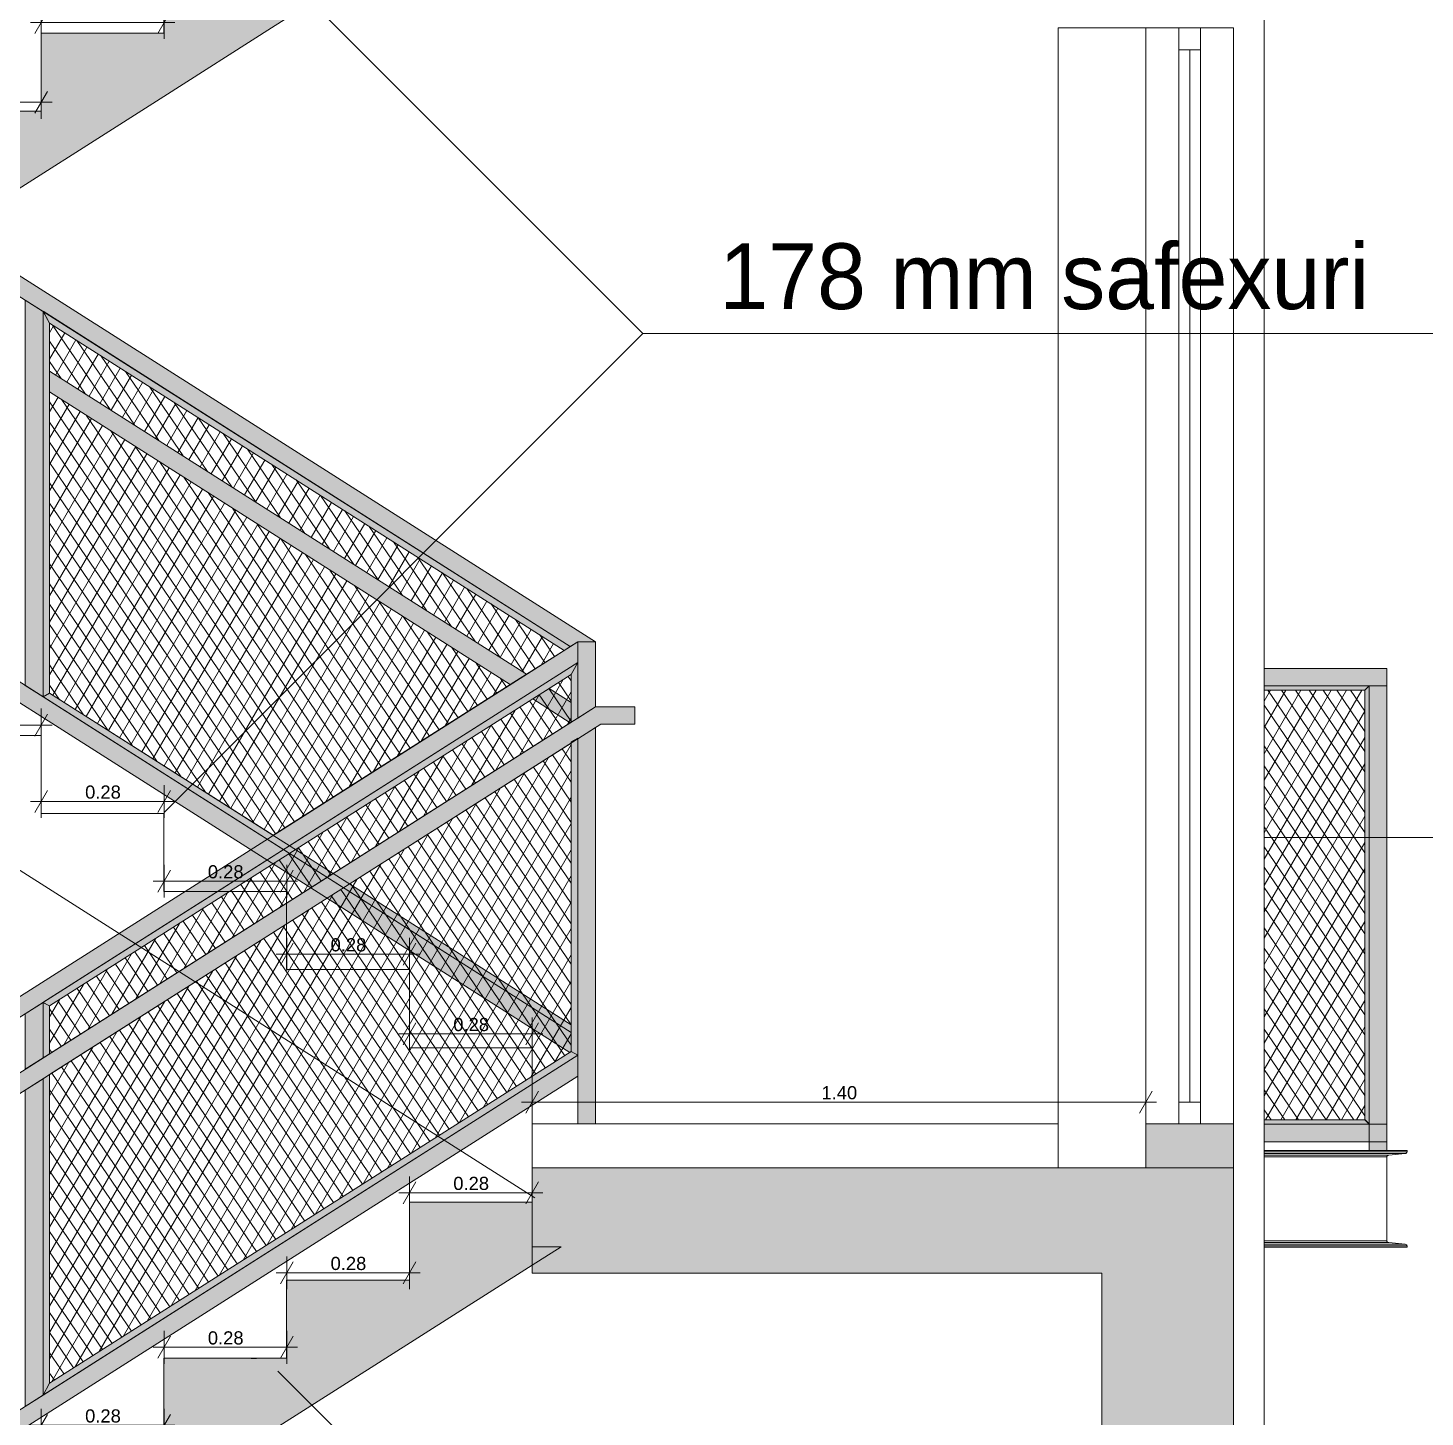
# Model space of a CAD drawing. Header units: millimetres. Extents: x 475206255 to 476720147, y 4620882299 to 4621447368.
# Drawn here: x 475517829 to 475521017, y 4621090533 to 4621093702 of the extents above; entities that cross this region are included whole.
import ezdxf

# ---------------------------------------------------------------- set-up
doc = ezdxf.new("R2010")
doc.units = ezdxf.units.MM
doc.header["$MEASUREMENT"] = 0
for name, color, linetype, lineweight in [('2D Drafting - General_Pen_No__250_Pen_No__154', 154, 'Continuous', 0), ('2D Drafting - General_Pen_No__250_Pen_No__7', 7, 'Continuous', 0), ('Annotation - Text_Pen_No__7_Pen_No__7_Pen_No__5', 5, 'Continuous', 0), ('gegmebi_Pen_No__7_Pen_No__250', 7, 'Continuous', 0), ('gegmebi_Pen_No__7_Pen_No__7', 7, 'Continuous', 0), ('gegmebi_Pen_No__7_Pen_No__7_Pen_No__5', 5, 'Continuous', 0), ('kar-panjara_Pen_No__7_Pen_No__250', 7, 'Continuous', 0), ('New_2D Drafting - General_Pen_No__1', 1, 'Continuous', 0), ('New_2D Drafting - General_Pen_No__250_Pen_No__250', 7, 'Continuous', 0), ('New_2D Drafting - General_Pen_No__30_Pen_No__9_Pen_No__9_Pen_No__255', 255, 'Continuous', 0), ('New_2D Drafting - General_Pen_No__30_Pen_No__9_Pen_No__9_Pen_No__7', 7, 'Continuous', 0), ('New_2D Drafting - General_Pen_No__4', 7, 'Continuous', 0), ('New_2D Drafting - General_Pen_No__7', 7, 'Continuous', 0), ('New_Doors_Pen_No__7_Pen_No__7_Pen_No__250', 7, 'Continuous', 0), ('New_Doors_Pen_No__7_Pen_No__7_Pen_No__5', 5, 'Continuous', 0), ('New_reg_nak_Pen_No__7', 7, 'Continuous', 0), ('New_shenobebi_Pen_No__4', 7, 'Continuous', 0), ('New_Structural - Bearing_Pen_No__1', 1, 'Continuous', 0), ('reg_nak_Pen_No__250', 7, 'Continuous', 0), ('Structural - Bearing_Pen_No__7', 7, 'Continuous', 0), ('zoma_Pen_No__142', 142, 'Continuous', 0)]:
    doc.layers.add(name, color=color, linetype=linetype, lineweight=lineweight)
doc.layers.add('zoma', color=7, linetype='Continuous')
doc.styles.add('GENERATED_STYLE_2', font='arial.ttf')
doc.styles.add('GENERATED_STYLE_4', font='ACADMTAV.TTF')
doc.linetypes.add('Break', pattern='A,0,[1,9.10.saxli 29.041.Shx,S=15.679026,R=0,X=0,Y=0],-1975.557214,0', length=1975.557214)
doc.dimstyles.new('GENERATED_STYLE__3', dxfattribs={"dimtxt": 200, "dimasz": 64.421331, "dimexe": 0.18, "dimexo": 3, "dimgap": 0, "dimtad": 1, "dimtih": 1, "dimtoh": 1, "dimlfac": 0.001, "dimzin": 0, "dimdsep": 46, "dimtxsty": 'GENERATED_STYLE_2', "dimblk": 'ARROWHEAD_2', "dimblk1": 'ARROWHEAD_2', "dimblk2": 'ARROWHEAD_2', "dimcen": 0.09, "dimclrd": 142, "dimclre": 142, "dimclrt": 142, "dimadec": 0, "dimazin": 0, "dimtfac": 1, "dimtdec": 4, "dimtmove": 0, "dimatfit": 3, "dimfxl": 1, "dimtolj": 1, "dimtzin": 0, "dimarcsym": 0})
doc.dimstyles.new('GENERATED_STYLE__4', dxfattribs={"dimtxt": 30.000001, "dimasz": 38, "dimexe": 0.18, "dimexo": 3, "dimgap": 0, "dimtad": 1, "dimtih": 1, "dimtoh": 1, "dimlfac": 0.001, "dimzin": 0, "dimdsep": 46, "dimtxsty": 'GENERATED_STYLE_2', "dimblk": 'ARROWHEAD_2', "dimblk1": 'ARROWHEAD_2', "dimblk2": 'ARROWHEAD_2', "dimcen": 0.09, "dimclrd": 142, "dimclre": 142, "dimclrt": 142, "dimadec": 0, "dimazin": 0, "dimtfac": 1, "dimtdec": 4, "dimtmove": 0, "dimatfit": 3, "dimfxl": 1, "dimtolj": 1, "dimtzin": 0, "dimarcsym": 0})
pattern_1 = [(60, (475826095.757, 4621095193.19), (-25.980762, 15), []), (124.306619, (475826095.757, 4621095193.19), (23.8156986, 11.25), [])]

# ---------------------------------------------------------------- blocks, each defined once
blk = doc.blocks.new('*D113', base_point=(475826095.8, 4621095193.2))
at = {"layer": 'zoma_Pen_No__142', "color": 142, "linetype": 'Continuous', "lineweight": 0, "transparency": 16777216}
for p, q in [((475517860, 4621090476.9), (475517860, 4621090551.9)), ((475518140, 4621090476.9), (475518140, 4621090551.9)), ((475517835.5, 4621090514.4), (475517860, 4621090514.4)), ((475517874.4, 4621090539.4), (475517845.5, 4621090489.4)), ((475517860, 4621090514.4), (475518140, 4621090514.4)), ((475518125.5, 4621090489.4), (475518154.4, 4621090539.4)), ((475518140, 4621090514.4), (475518164.4, 4621090514.4))]:
    blk.add_line(p, q, dxfattribs=at)
at = {"layer": 'zoma_Pen_No__142', "color": 142, "lineweight": 0, "transparency": 16777216, "insert": (475517959.9, 4621090520.4), "char_height": 30, "attachment_point": 7, "style": 'GENERATED_STYLE_2'}
blk.add_mtext('\\A1;{\\pql;\\fArial|b0|i0|c204|p0;\\W1.000000;0.28}', dxfattribs=at)
blk = doc.blocks.new('ARROWHEAD_2')
at = {"color": 0, "linetype": 'Continuous', "lineweight": 0}
for p, q in [((-0.378, -0.655), (0.378, 0.655)), ((0, 0), (-1, 0))]:
    blk.add_line(p, q, dxfattribs=at)
blk = doc.blocks.new('*D114', base_point=(475826095.8, 4621095193.2))
at = {"layer": 'zoma_Pen_No__142', "color": 142, "linetype": 'Continuous', "lineweight": 0, "transparency": 16777216}
for p, q in [((475518154.4, 4621090717.4), (475518125.5, 4621090667.4)), ((475518140, 4621090654.9), (475518140, 4621090729.9)), ((475518405.5, 4621090667.4), (475518434.4, 4621090717.4)), ((475518420, 4621090654.9), (475518420, 4621090729.9)), ((475518115.5, 4621090692.4), (475518140, 4621090692.4)), ((475518140, 4621090692.4), (475518420, 4621090692.4)), ((475518420, 4621090692.4), (475518444.4, 4621090692.4))]:
    blk.add_line(p, q, dxfattribs=at)
at = {"layer": 'zoma_Pen_No__142', "color": 142, "lineweight": 0, "transparency": 16777216, "insert": (475518239.9, 4621090698.4), "char_height": 30, "attachment_point": 7, "style": 'GENERATED_STYLE_2'}
blk.add_mtext('\\A1;{\\pql;\\fArial|b0|i0|c204|p0;\\W1.000000;0.28}', dxfattribs=at)
blk = doc.blocks.new('*D115', base_point=(475826095.8, 4621095193.2))
at = {"layer": 'zoma_Pen_No__142', "color": 142, "linetype": 'Continuous', "lineweight": 0, "transparency": 16777216}
for p, q in [((475518420, 4621090824.7), (475518420, 4621090899.7)), ((475518700, 4621090824.7), (475518700, 4621090899.7)), ((475518434.4, 4621090887.2), (475518405.5, 4621090837.2)), ((475518685.5, 4621090837.2), (475518714.4, 4621090887.2)), ((475518395.5, 4621090862.2), (475518420, 4621090862.2)), ((475518420, 4621090862.2), (475518700, 4621090862.2)), ((475518700, 4621090862.2), (475518724.4, 4621090862.2))]:
    blk.add_line(p, q, dxfattribs=at)
at = {"layer": 'zoma_Pen_No__142', "color": 142, "lineweight": 0, "transparency": 16777216, "insert": (475518519.9, 4621090868.2), "char_height": 30, "attachment_point": 7, "style": 'GENERATED_STYLE_2'}
blk.add_mtext('\\A1;{\\pql;\\fArial|b0|i0|c204|p0;\\W1.000000;0.28}', dxfattribs=at)
blk = doc.blocks.new('*D116', base_point=(475826095.8, 4621095193.2))
at = {"layer": 'zoma_Pen_No__142', "color": 142, "linetype": 'Continuous', "lineweight": 0, "transparency": 16777216}
for p, q in [((475518714.4, 4621091069.8), (475518685.5, 4621091019.8)), ((475518700, 4621091007.3), (475518700, 4621091082.3)), ((475518965.5, 4621091019.8), (475518994.4, 4621091069.8)), ((475518980, 4621091007.3), (475518980, 4621091082.3)), ((475518675.5, 4621091044.8), (475518700, 4621091044.8)), ((475518700, 4621091044.8), (475518980, 4621091044.8)), ((475518980, 4621091044.8), (475519004.4, 4621091044.8))]:
    blk.add_line(p, q, dxfattribs=at)
at = {"layer": 'zoma_Pen_No__142', "color": 142, "lineweight": 0, "transparency": 16777216, "insert": (475518799.9, 4621091050.8), "char_height": 30, "attachment_point": 7, "style": 'GENERATED_STYLE_2'}
blk.add_mtext('\\A1;{\\pql;\\fArial|b0|i0|c204|p0;\\W1.000000;0.28}', dxfattribs=at)
blk = doc.blocks.new('*D117', base_point=(475826095.8, 4621095193.2))
at = {"layer": 'zoma_Pen_No__142', "color": 142, "linetype": 'Continuous', "lineweight": 0, "transparency": 16777216}
for p, q in [((475518700, 4621091369.7), (475518700, 4621091444.7)), ((475518980, 4621091369.7), (475518980, 4621091444.7)), ((475518675.5, 4621091407.2), (475518700, 4621091407.2)), ((475518714.4, 4621091432.2), (475518685.5, 4621091382.2)), ((475518700, 4621091407.2), (475518980, 4621091407.2)), ((475518965.5, 4621091382.2), (475518994.4, 4621091432.2)), ((475518980, 4621091407.2), (475519004.4, 4621091407.2))]:
    blk.add_line(p, q, dxfattribs=at)
at = {"layer": 'zoma_Pen_No__142', "color": 142, "lineweight": 0, "transparency": 16777216, "insert": (475518799.9, 4621091413.2), "char_height": 30, "attachment_point": 7, "style": 'GENERATED_STYLE_2'}
blk.add_mtext('\\A1;{\\pql;\\fArial|b0|i0|c204|p0;\\W1.000000;0.28}', dxfattribs=at)
blk = doc.blocks.new('*D118', base_point=(475826095.8, 4621095193.2))
at = {"layer": 'zoma_Pen_No__142', "color": 142, "linetype": 'Continuous', "lineweight": 0, "transparency": 16777216}
for p, q in [((475518434.4, 4621091614), (475518405.5, 4621091564)), ((475518420, 4621091551.5), (475518420, 4621091626.5)), ((475518685.5, 4621091564), (475518714.4, 4621091614)), ((475518700, 4621091551.5), (475518700, 4621091626.5)), ((475518395.5, 4621091589), (475518420, 4621091589)), ((475518420, 4621091589), (475518700, 4621091589)), ((475518700, 4621091589), (475518724.4, 4621091589))]:
    blk.add_line(p, q, dxfattribs=at)
at = {"layer": 'zoma_Pen_No__142', "color": 142, "lineweight": 0, "transparency": 16777216, "insert": (475518519.9, 4621091595), "char_height": 30, "attachment_point": 7, "style": 'GENERATED_STYLE_2'}
blk.add_mtext('\\A1;{\\pql;\\fArial|b0|i0|c204|p0;\\W1.000000;0.28}', dxfattribs=at)
blk = doc.blocks.new('*D119', base_point=(475826095.8, 4621095193.2))
at = {"layer": 'zoma_Pen_No__142', "color": 142, "linetype": 'Continuous', "lineweight": 0, "transparency": 16777216}
for p, q in [((475518140, 4621091718.1), (475518140, 4621091793.1)), ((475518420, 4621091718.1), (475518420, 4621091793.1)), ((475518115.5, 4621091755.6), (475518140, 4621091755.6)), ((475518154.4, 4621091780.6), (475518125.5, 4621091730.6)), ((475518140, 4621091755.6), (475518420, 4621091755.6)), ((475518405.5, 4621091730.6), (475518434.4, 4621091780.6)), ((475518420, 4621091755.6), (475518444.4, 4621091755.6))]:
    blk.add_line(p, q, dxfattribs=at)
at = {"layer": 'zoma_Pen_No__142', "color": 142, "lineweight": 0, "transparency": 16777216, "insert": (475518239.9, 4621091761.6), "char_height": 30, "attachment_point": 7, "style": 'GENERATED_STYLE_2'}
blk.add_mtext('\\A1;{\\pql;\\fArial|b0|i0|c204|p0;\\W1.000000;0.28}', dxfattribs=at)
blk = doc.blocks.new('*D120', base_point=(475826095.8, 4621095193.2))
at = {"layer": 'zoma_Pen_No__142', "color": 142, "linetype": 'Continuous', "lineweight": 0, "transparency": 16777216}
for p, q in [((475517874.4, 4621091962.4), (475517845.5, 4621091912.4)), ((475517860, 4621091899.9), (475517860, 4621091974.9)), ((475518125.5, 4621091912.4), (475518154.4, 4621091962.4)), ((475518140, 4621091899.9), (475518140, 4621091974.9)), ((475517835.5, 4621091937.4), (475517860, 4621091937.4)), ((475517860, 4621091937.4), (475518140, 4621091937.4)), ((475518140, 4621091937.4), (475518164.4, 4621091937.4))]:
    blk.add_line(p, q, dxfattribs=at)
at = {"layer": 'zoma_Pen_No__142', "color": 142, "lineweight": 0, "transparency": 16777216, "insert": (475517959.9, 4621091943.4), "char_height": 30, "attachment_point": 7, "style": 'GENERATED_STYLE_2'}
blk.add_mtext('\\A1;{\\pql;\\fArial|b0|i0|c204|p0;\\W1.000000;0.28}', dxfattribs=at)
blk = doc.blocks.new('*D121', base_point=(475826095.8, 4621095193.2))
at = {"layer": 'zoma_Pen_No__142', "color": 142, "linetype": 'Continuous', "lineweight": 0, "transparency": 16777216}
for p, q in [((475517580, 4621092074.1), (475517580, 4621092149.1)), ((475517860, 4621092074.1), (475517860, 4621092149.1)), ((475517555.5, 4621092111.6), (475517580, 4621092111.6)), ((475517594.4, 4621092136.6), (475517565.5, 4621092086.6)), ((475517580, 4621092111.6), (475517860, 4621092111.6)), ((475517845.5, 4621092086.6), (475517874.4, 4621092136.6)), ((475517860, 4621092111.6), (475517884.4, 4621092111.6))]:
    blk.add_line(p, q, dxfattribs=at)
at = {"layer": 'zoma_Pen_No__142', "color": 142, "lineweight": 0, "transparency": 16777216, "insert": (475517679.9, 4621092117.6), "char_height": 30, "attachment_point": 7, "style": 'GENERATED_STYLE_2'}
blk.add_mtext('\\A1;{\\pql;\\fArial|b0|i0|c204|p0;\\W1.000000;0.28}', dxfattribs=at)
blk = doc.blocks.new('*D128', base_point=(475826095.8, 4621095193.2))
at = {"layer": 'zoma_Pen_No__142', "color": 142, "linetype": 'Continuous', "lineweight": 0, "transparency": 16777216}
for p, q in [((475517594.4, 4621093557.1), (475517565.5, 4621093507.1)), ((475517580, 4621093494.6), (475517580, 4621093569.6)), ((475517845.5, 4621093507.1), (475517874.4, 4621093557.1)), ((475517860, 4621093494.6), (475517860, 4621093569.6)), ((475517555.5, 4621093532.1), (475517580, 4621093532.1)), ((475517580, 4621093532.1), (475517860, 4621093532.1)), ((475517860, 4621093532.1), (475517884.4, 4621093532.1))]:
    blk.add_line(p, q, dxfattribs=at)
at = {"layer": 'zoma_Pen_No__142', "color": 142, "lineweight": 0, "transparency": 16777216, "insert": (475517679.9, 4621093538.1), "char_height": 30, "attachment_point": 7, "style": 'GENERATED_STYLE_2'}
blk.add_mtext('\\A1;{\\pql;\\fArial|b0|i0|c204|p0;\\W1.000000;0.28}', dxfattribs=at)
blk = doc.blocks.new('*D129', base_point=(475826095.8, 4621095193.2))
at = {"layer": 'zoma_Pen_No__142', "color": 142, "linetype": 'Continuous', "lineweight": 0, "transparency": 16777216}
for p, q in [((475517874.4, 4621093739.4), (475517845.5, 4621093689.4)), ((475517860, 4621093676.9), (475517860, 4621093751.9)), ((475518125.5, 4621093689.4), (475518154.4, 4621093739.4)), ((475518140, 4621093676.9), (475518140, 4621093751.9)), ((475517835.5, 4621093714.4), (475517860, 4621093714.4)), ((475517860, 4621093714.4), (475518140, 4621093714.4)), ((475518140, 4621093714.4), (475518164.4, 4621093714.4))]:
    blk.add_line(p, q, dxfattribs=at)
at = {"layer": 'zoma_Pen_No__142', "color": 142, "lineweight": 0, "transparency": 16777216, "insert": (475517959.9, 4621093720.4), "char_height": 30, "attachment_point": 7, "style": 'GENERATED_STYLE_2'}
blk.add_mtext('\\A1;{\\pql;\\fArial|b0|i0|c204|p0;\\W1.000000;0.28}', dxfattribs=at)
blk = doc.blocks.new('*D134', base_point=(475826095.8, 4621095193.2))
at = {"layer": 'zoma_Pen_No__142', "color": 142, "linetype": 'Continuous', "lineweight": 0, "transparency": 16777216}
for p, q in [((475518979.7, 4621091214.2), (475518979.7, 4621091289.2)), ((475520379.9, 4621091214.2), (475520379.9, 4621091289.2)), ((475518955.3, 4621091251.7), (475518979.7, 4621091251.7)), ((475518994.2, 4621091276.7), (475518965.3, 4621091226.7)), ((475518979.7, 4621091251.7), (475520379.9, 4621091251.7)), ((475520365.5, 4621091226.7), (475520394.3, 4621091276.7)), ((475520379.9, 4621091251.7), (475520404.4, 4621091251.7))]:
    blk.add_line(p, q, dxfattribs=at)
at = {"layer": 'zoma_Pen_No__142', "color": 142, "lineweight": 0, "transparency": 16777216, "insert": (475519639.8, 4621091257.7), "char_height": 30, "attachment_point": 7, "style": 'GENERATED_STYLE_2'}
blk.add_mtext('\\A1;{\\pql;\\fArial|b0|i0|c204|p0;\\W1.000000;1.40}', dxfattribs=at)
blk = doc.blocks.new('*D136', base_point=(475826095.8, 4621095193.2))
at = {"layer": 'zoma_Pen_No__142', "color": 142, "linetype": 'Continuous', "lineweight": 0, "transparency": 16777216}
for p, q in [((475518994.2, 4621094476.7), (475518965.3, 4621094426.7)), ((475518979.7, 4621094414.2), (475518979.7, 4621094489.2)), ((475520365.5, 4621094426.7), (475520394.3, 4621094476.7)), ((475520379.9, 4621094414.2), (475520379.9, 4621094489.2)), ((475518955.3, 4621094451.7), (475518979.7, 4621094451.7)), ((475518979.7, 4621094451.7), (475520379.9, 4621094451.7)), ((475520379.9, 4621094451.7), (475520404.4, 4621094451.7))]:
    blk.add_line(p, q, dxfattribs=at)
at = {"layer": 'zoma_Pen_No__142', "color": 142, "lineweight": 0, "transparency": 16777216, "insert": (475519639.8, 4621094457.7), "char_height": 30, "attachment_point": 7, "style": 'GENERATED_STYLE_2'}
blk.add_mtext('\\A1;{\\pql;\\fArial|b0|i0|c204|p0;\\W1.000000;1.40}', dxfattribs=at)
blk = doc.blocks.new('*D1600', base_point=(475826095.8, 4621095193.2))
at = {"layer": 'zoma_Pen_No__142', "color": 142, "linetype": 'Continuous', "lineweight": 0, "transparency": 16777216}
for p, q in [((475512136.3, 4621038370.2), (475512087.3, 4621038285.5)), ((475512111.8, 4621038264.3), (475512111.8, 4621038391.4)), ((475518636.3, 4621038370.2), (475518587.3, 4621038285.5)), ((475518611.8, 4621038264.3), (475518611.8, 4621038391.4)), ((475512111.8, 4621038327.9), (475518611.8, 4621038327.9))]:
    blk.add_line(p, q, dxfattribs=at)
at = {"layer": 'zoma_Pen_No__142', "color": 142, "lineweight": 0, "transparency": 16777216, "char_height": 200, "attachment_point": 7, "style": 'GENERATED_STYLE_2'}
for s, insert in [('\\A1;{\\pql;\\fArial|b0|i0|c204|p0;\\W1.000000;6.50}', (475515094.9, 4621038367.9)), ('\\A1;{\\pql;\\fArial|b0|i0|c204|p0;\\W1.000000;0.40}', (475518053.5, 4621038367.9))]:
    blk.add_mtext(s, dxfattribs=dict(at, insert=insert))

msp = doc.modelspace()

# ---------------------------------------------------------------- hatches: boundary and pattern name
at = {"layer": '2D Drafting - General_Pen_No__250_Pen_No__154', "linetype": 'Continuous', "lineweight": 0}
msp.add_hatch(color=154, dxfattribs=at).paths.add_polyline_path([(475520379.913, 4621091201.787), (475520579.679, 4621091201.787), (475520579.679, 4621091101.757), (475520379.913, 4621091101.757)])
at = {"layer": '2D Drafting - General_Pen_No__250_Pen_No__7', "linetype": 'Continuous', "lineweight": 0}
msp.add_hatch(color=7, dxfattribs=at).paths.add_polyline_path([(475520379.913, 4621091101.757), (475520579.679, 4621091101.757), (475520579.679, 4621090921.75), (475520579.679, 4621090501.757), (475520279.679, 4621090501.757), (475520279.679, 4621090861.664), (475518979.751, 4621090861.664), (475518979.751, 4621091101.757)])
at = {"layer": 'New_2D Drafting - General_Pen_No__1', "linetype": 'Continuous', "lineweight": 0}
for points in [[(475516618.273, 4621093846.834), (475519066.887, 4621092290.908), (475519083.957, 4621092301.755), (475519124.431, 4621092301.736), (475516637.468, 4621093882.03), (475516618.273, 4621093869.831)], [(475517823.359, 4621092201.94), (475517823.376, 4621093081.074), (475517863.858, 4621093055.351), (475517863.841, 4621092176.216)], [(475517863.858, 4621093055.351), (475517878.858, 4621093028.131), (475517878.841, 4621092184.425), (475517863.841, 4621092176.216)], [(475517863.892, 4621093055.403), (475517878.858, 4621093028.131), (475519052.914, 4621092282.03), (475519066.889, 4621092290.909)], [(475516603.324, 4621092977.188), (475516603.324, 4621092929.795), (475519066.059, 4621091364.896), (475519068.975, 4621091366.749), (475519068.974, 4621091410.436)], [(475517878.855, 4621092871.669), (475518929.852, 4621092203.832), (475518967.144, 4621092227.528), (475517878.856, 4621092919.061)], [(475519083.957, 4621092301.755), (475516562.84, 4621090699.759), (475516603.323, 4621090678.09), (475519083.957, 4621092254.363)], [(475519124.443, 4621092153.329), (475519124.443, 4621092301.756), (475519083.957, 4621092301.755), (475519083.957, 4621092152.166), (475519083.957, 4621092127.603)], [(475519083.961, 4621092254.365), (475517863.795, 4621091479.112), (475517878.863, 4621091470.912), (475519068.977, 4621092227.218)], [(475519068.977, 4621092227.218), (475519068.979, 4621092118.085), (475519083.961, 4621092127.603), (475519083.961, 4621092254.365)], [(475517878.881, 4621092184.425), (475519068.974, 4621091428.209), (475519068.974, 4621091410.436), (475517863.841, 4621092176.216)], [(475519018.307, 4621092195.018), (475518981.017, 4621092171.321), (475519066.887, 4621092116.756), (475519068.979, 4621092118.085), (475519068.978, 4621092162.82)], [(475516472.84, 4621090549.759), (475516472.84, 4621090509.311), (475516611.779, 4621090509.311), (475519136.286, 4621092113.462), (475519214.443, 4621092113.462), (475519214.443, 4621092153.329), (475519124.443, 4621092153.329), (475516600.85, 4621090549.759)], [(475519083.957, 4621091201.787), (475519124.443, 4621091201.79), (475519124.443, 4621092106.057), (475519083.957, 4621092080.21), (475519083.957, 4621091406.397), (475519083.957, 4621091313.699)], [(475519083.96, 4621092081.653), (475519068.961, 4621092073.081), (475519068.975, 4621091366.749), (475519083.957, 4621091358.497)], [(475517863.866, 4621091352.318), (475517863.863, 4621091479.077), (475517823.381, 4621091453.353), (475517823.384, 4621091326.595)], [(475517878.863, 4621091470.912), (475517863.863, 4621091479.077), (475517863.866, 4621091352.318), (475517878.866, 4621091361.85)], [(475519083.957, 4621091358.497), (475516603.324, 4621089782.225), (475516603.324, 4621089734.833), (475519083.957, 4621091311.104)], [(475517878.881, 4621090610.521), (475519068.975, 4621091366.749), (475519083.957, 4621091358.497), (475517863.881, 4621090583.223)], [(475517878.867, 4621091314.458), (475517863.867, 4621091304.927), (475517863.881, 4621090583.223), (475517878.881, 4621090610.521)], [(475517863.867, 4621091304.927), (475517823.385, 4621091279.203), (475517823.399, 4621090557.499), (475517863.881, 4621090583.223)]]:
    msp.add_hatch(color=1, dxfattribs=at).paths.add_polyline_path(points)
h = msp.add_hatch(dxfattribs=at)
h.set_pattern_fill('BATT_INSULATION', color=1, style=0, pattern_type=2)
h.set_pattern_definition(pattern_1)
h.paths.add_polyline_path([(475518967.144, 4621092227.528), (475517878.856, 4621092919.061), (475517878.858, 4621093028.131), (475519052.914, 4621092282.03)])
h = msp.add_hatch(dxfattribs=at)
h.set_pattern_fill('BATT_INSULATION', color=1, style=0, pattern_type=2)
h.set_pattern_definition(pattern_1)
h.paths.add_polyline_path([(475518389.098, 4621091860.22), (475517878.841, 4621092184.425), (475517878.855, 4621092871.669), (475518929.852, 4621092203.832)])
h = msp.add_hatch(dxfattribs=at)
h.set_pattern_fill('BATT_INSULATION', color=1, style=0, pattern_type=2)
h.set_pattern_definition(pattern_1)
h.paths.add_polyline_path([(475519068.979, 4621092118.085), (475519068.977, 4621092227.218), (475517878.863, 4621091470.912), (475517878.866, 4621091361.85)])
h = msp.add_hatch(dxfattribs=at)
h.set_pattern_fill('BATT_INSULATION', color=1, style=0, pattern_type=2)
h.set_pattern_definition(pattern_1)
h.paths.add_polyline_path([(475517878.881, 4621090610.521), (475519068.975, 4621091366.749), (475519068.961, 4621092070.681), (475517878.867, 4621091314.458)])
at = {"layer": 'New_2D Drafting - General_Pen_No__250_Pen_No__250', "linetype": 'Continuous', "lineweight": 0}
for points in [[(475517019.68, 4621092977.759), (475516739.751, 4621092977.759), (475516739.966, 4621092656.131), (475518139.754, 4621093545.677), (475518385.361, 4621093701.757), (475518979.751, 4621094079.484), (475519046.261, 4621094121.75), (475518979.751, 4621094121.75), (475518979.68, 4621094121.75), (475518979.68, 4621094223.757), (475518699.68, 4621094223.757), (475518699.68, 4621094045.757), (475518419.68, 4621094045.757), (475518419.68, 4621093867.757), (475518356.897, 4621093867.757, -0.08199413), (475518332.463, 4621093867.757), (475518139.754, 4621093867.757), (475518139.754, 4621093701.757), (475518139.685, 4621093701.757), (475518139.68, 4621093689.757), (475517859.68, 4621093689.757), (475517859.68, 4621093511.758), (475517579.68, 4621093511.758), (475517579.68, 4621093333.758), (475517299.68, 4621093333.758), (475517299.68, 4621093155.759), (475517019.68, 4621093155.759)], [(475517019.68, 4621089777.759), (475516739.751, 4621089777.759), (475516739.966, 4621089456.131), (475518139.754, 4621090345.677), (475518385.361, 4621090501.757), (475518979.751, 4621090879.484), (475519046.261, 4621090921.75), (475518979.751, 4621090921.75), (475518979.68, 4621090921.75), (475518979.68, 4621091023.757), (475518699.68, 4621091023.757), (475518699.68, 4621090845.757), (475518419.68, 4621090845.757), (475518419.68, 4621090667.757), (475518356.897, 4621090667.757, -0.08199413), (475518332.463, 4621090667.757), (475518139.754, 4621090667.757), (475518139.754, 4621090501.757), (475518139.685, 4621090501.757), (475518139.68, 4621090489.757), (475517859.68, 4621090489.757), (475517859.68, 4621090311.758), (475517579.68, 4621090311.758), (475517579.68, 4621090133.758), (475517299.68, 4621090133.758), (475517299.68, 4621089955.759), (475517019.68, 4621089955.759)]]:
    msp.add_hatch(color=7, dxfattribs=at).paths.add_polyline_path(points)
at = {"layer": 'New_2D Drafting - General_Pen_No__30_Pen_No__9_Pen_No__9_Pen_No__255', "linetype": 'Continuous', "lineweight": 0}
for points in [[(475520929.639, 4621092240.948), (475520649.973, 4621092240.948), (475520649.973, 4621092200.948), (475520929.639, 4621092200.948)], [(475520879.633, 4621092190.948), (475520649.973, 4621092190.948), (475520649.973, 4621092200.948), (475520889.633, 4621092200.948)], [(475520879.633, 4621091210.946), (475520889.633, 4621091200.946), (475520889.633, 4621092200.948), (475520879.633, 4621092190.948)], [(475520929.639, 4621091140.946), (475520889.633, 4621091140.946), (475520889.633, 4621092200.948), (475520929.639, 4621092200.948)], [(475520890.002, 4621091200.946), (475520649.973, 4621091200.946), (475520649.973, 4621091210.946), (475520880.002, 4621091210.946)], [(475520929.639, 4621091200.946), (475520649.973, 4621091200.946), (475520649.973, 4621091160.946), (475520929.639, 4621091160.946)]]:
    msp.add_hatch(color=255, dxfattribs=at).paths.add_polyline_path(points)
at = {"layer": 'New_2D Drafting - General_Pen_No__7', "linetype": 'Continuous', "lineweight": 0}
h = msp.add_hatch(dxfattribs=at)
h.set_pattern_fill('BATT_INSULATION', style=0, pattern_type=2)
h.set_pattern_definition(pattern_1)
h.paths.add_polyline_path([(475520649.973, 4621091210.946), (475520879.633, 4621091210.946), (475520879.633, 4621092190.948), (475520649.973, 4621092190.948)])

# ---------------------------------------------------------------- linework, layer by layer
at = {"layer": '2D Drafting - General_Pen_No__250_Pen_No__7', "color": 7, "linetype": 'Continuous', "lineweight": 0, "flags": 128}
for points in [[(475520379.913, 4621091201.787), (475520579.679, 4621091201.787), (475520579.679, 4621091101.757), (475520379.913, 4621091101.757)], [(475520379.913, 4621091101.757), (475520579.679, 4621091101.757), (475520579.679, 4621090921.75), (475520579.679, 4621090501.757), (475520279.679, 4621090501.757), (475520279.679, 4621090861.664), (475518979.751, 4621090861.664), (475518979.751, 4621091101.757)]]:
    msp.add_lwpolyline(points, close=True, dxfattribs=at)
at = {"layer": 'gegmebi_Pen_No__7_Pen_No__250', "color": 7, "linetype": 'Continuous', "lineweight": 0, "flags": 128}
for points in [[(475520454.913, 4621093701.756), (475520504.913, 4621093701.756), (475520504.913, 4621091201.756), (475520454.913, 4621091201.756)], [(475520454.913, 4621093651.756), (475520504.913, 4621093651.756), (475520504.913, 4621093701.756), (475520454.913, 4621093701.756)], [(475520454.913, 4621091201.756), (475520504.913, 4621091201.756), (475520504.913, 4621091251.594), (475520454.913, 4621091251.594)], [(475518979.697, 4621091101.757), (475520179.751, 4621091101.757), (475520179.751, 4621091201.757), (475518979.697, 4621091201.757)]]:
    msp.add_lwpolyline(points, close=True, dxfattribs=at)
at = {"layer": 'gegmebi_Pen_No__7_Pen_No__7', "color": 7, "linetype": 'Continuous', "lineweight": 0}
msp.add_line((475520479.913, 4621093651.756), (475520479.913, 4621091251.594), dxfattribs=at)
at = {"layer": 'gegmebi_Pen_No__7_Pen_No__7_Pen_No__5', "color": 5, "linetype": 'Continuous', "lineweight": 0, "flags": 128}
for points in [[(475518399.635, 4621093837.914), (475519232.483, 4621093005.066), (475518139.954, 4621091912.538)], [(475519232.483, 4621093005.066), (475521454.488, 4621093005.066)], [(475518399.635, 4621090637.914), (475519232.483, 4621089805.066), (475518139.954, 4621088712.538)]]:
    msp.add_lwpolyline(points, dxfattribs=at)
at = {"layer": 'kar-panjara_Pen_No__7_Pen_No__250', "color": 7, "linetype": 'Continuous', "lineweight": 0, "flags": 128}
for points in [[(475520179.679, 4621093701.756), (475520179.679, 4621091101.757), (475520579.679, 4621091101.757), (475520579.679, 4621093701.756)], [(475520579.679, 4621093701.756), (475520379.913, 4621093701.756), (475520379.913, 4621091201.756), (475520579.679, 4621091201.756)]]:
    msp.add_lwpolyline(points, close=True, dxfattribs=at)
at = {"layer": 'New_2D Drafting - General_Pen_No__250_Pen_No__250', "color": 7, "linetype": 'Continuous', "lineweight": 0, "flags": 128}
for points in [[(475516739.966, 4621092656.131), (475518139.754, 4621093545.677), (475518385.361, 4621093701.757), (475518979.751, 4621094079.484), (475519046.261, 4621094121.75), (475518979.751, 4621094121.75), (475518979.68, 4621094121.75), (475518979.68, 4621094223.757), (475518699.68, 4621094223.757), (475518699.68, 4621094045.757), (475518419.68, 4621094045.757), (475518419.68, 4621093867.757), (475518356.897, 4621093867.757, -0.08199413), (475518332.463, 4621093867.757), (475518139.754, 4621093867.757), (475518139.754, 4621093701.757), (475518139.685, 4621093701.757), (475518139.68, 4621093689.757), (475517859.68, 4621093689.757), (475517859.68, 4621093511.758), (475517579.68, 4621093511.758)], [(475518385.361, 4621090501.757), (475518979.751, 4621090879.484), (475519046.261, 4621090921.75), (475518979.751, 4621090921.75), (475518979.68, 4621090921.75), (475518979.68, 4621091023.757), (475518699.68, 4621091023.757), (475518699.68, 4621090845.757), (475518419.68, 4621090845.757), (475518419.68, 4621090667.757), (475518356.897, 4621090667.757, -0.08199413), (475518332.463, 4621090667.757), (475518139.754, 4621090667.757), (475518139.754, 4621090501.757)]]:
    msp.add_lwpolyline(points, format="xyb", dxfattribs=at)
at = {"layer": 'New_2D Drafting - General_Pen_No__30_Pen_No__9_Pen_No__9_Pen_No__7', "color": 7, "linetype": 'Continuous', "lineweight": 0, "flags": 128}
for points in [[(475520929.639, 4621092240.948), (475520649.973, 4621092240.948), (475520649.973, 4621092200.948), (475520929.639, 4621092200.948)], [(475520879.633, 4621092190.948), (475520649.973, 4621092190.948), (475520649.973, 4621092200.948), (475520889.633, 4621092200.948)], [(475520879.633, 4621091210.946), (475520889.633, 4621091200.946), (475520889.633, 4621092200.948), (475520879.633, 4621092190.948)], [(475520929.639, 4621091140.946), (475520889.633, 4621091140.946), (475520889.633, 4621092200.948), (475520929.639, 4621092200.948)], [(475520890.002, 4621091200.946), (475520649.973, 4621091200.946), (475520649.973, 4621091210.946), (475520880.002, 4621091210.946)], [(475520929.639, 4621091200.946), (475520649.973, 4621091200.946), (475520649.973, 4621091160.946), (475520929.639, 4621091160.946)]]:
    msp.add_lwpolyline(points, close=True, dxfattribs=at)
at = {"layer": 'New_2D Drafting - General_Pen_No__4', "color": 7, "linetype": 'Continuous', "lineweight": 0, "flags": 128}
for points in [[(475516618.273, 4621093846.834), (475519066.887, 4621092290.908), (475519083.957, 4621092301.755), (475519124.431, 4621092301.736), (475516637.468, 4621093882.03), (475516618.273, 4621093869.831)], [(475517823.359, 4621092201.94), (475517823.376, 4621093081.074), (475517863.858, 4621093055.351), (475517863.841, 4621092176.216)], [(475517863.858, 4621093055.351), (475517878.858, 4621093028.131), (475517878.841, 4621092184.425), (475517863.841, 4621092176.216)], [(475517863.892, 4621093055.403), (475517878.858, 4621093028.131), (475519052.914, 4621092282.03), (475519066.889, 4621092290.909)], [(475518967.144, 4621092227.528), (475517878.856, 4621092919.061), (475517878.858, 4621093028.131), (475519052.914, 4621092282.03)], [(475516603.324, 4621092977.188), (475516603.324, 4621092929.795), (475519066.059, 4621091364.896), (475519068.975, 4621091366.749), (475519068.974, 4621091410.436)], [(475517878.855, 4621092871.669), (475518929.852, 4621092203.832), (475518967.144, 4621092227.528), (475517878.856, 4621092919.061)], [(475518389.098, 4621091860.22), (475517878.841, 4621092184.425), (475517878.855, 4621092871.669), (475518929.852, 4621092203.832)], [(475519083.957, 4621092301.755), (475516562.84, 4621090699.759), (475516603.323, 4621090678.09), (475519083.957, 4621092254.363)], [(475519124.443, 4621092153.329), (475519124.443, 4621092301.756), (475519083.957, 4621092301.755), (475519083.957, 4621092152.166), (475519083.957, 4621092127.603)], [(475519083.961, 4621092254.365), (475517863.795, 4621091479.112), (475517878.863, 4621091470.912), (475519068.977, 4621092227.218)], [(475519068.977, 4621092227.218), (475519068.979, 4621092118.085), (475519083.961, 4621092127.603), (475519083.961, 4621092254.365)], [(475519068.979, 4621092118.085), (475519068.977, 4621092227.218), (475517878.863, 4621091470.912), (475517878.866, 4621091361.85)], [(475517878.881, 4621092184.425), (475519068.974, 4621091428.209), (475519068.974, 4621091410.436), (475517863.841, 4621092176.216)], [(475519018.307, 4621092195.018), (475518981.017, 4621092171.321), (475519066.887, 4621092116.756), (475519068.979, 4621092118.085), (475519068.978, 4621092162.82)], [(475520649.973, 4621091210.946), (475520879.633, 4621091210.946), (475520879.633, 4621092190.948), (475520649.973, 4621092190.948)], [(475516472.84, 4621090549.759), (475516472.84, 4621090509.311), (475516611.779, 4621090509.311), (475519136.286, 4621092113.462), (475519214.443, 4621092113.462), (475519214.443, 4621092153.329), (475519124.443, 4621092153.329), (475516600.85, 4621090549.759)], [(475519083.957, 4621091201.787), (475519124.443, 4621091201.79), (475519124.443, 4621092106.057), (475519083.957, 4621092080.21), (475519083.957, 4621091406.397), (475519083.957, 4621091313.699)], [(475519083.96, 4621092081.653), (475519068.961, 4621092073.081), (475519068.975, 4621091366.749), (475519083.957, 4621091358.497)], [(475517878.881, 4621090610.521), (475519068.975, 4621091366.749), (475519068.961, 4621092070.681), (475517878.867, 4621091314.458)], [(475517863.866, 4621091352.318), (475517863.863, 4621091479.077), (475517823.381, 4621091453.353), (475517823.384, 4621091326.595)], [(475517878.863, 4621091470.912), (475517863.863, 4621091479.077), (475517863.866, 4621091352.318), (475517878.866, 4621091361.85)], [(475519083.957, 4621091358.497), (475516603.324, 4621089782.225), (475516603.324, 4621089734.833), (475519083.957, 4621091311.104)], [(475517878.881, 4621090610.521), (475519068.975, 4621091366.749), (475519083.957, 4621091358.497), (475517863.881, 4621090583.223)], [(475517878.867, 4621091314.458), (475517863.867, 4621091304.927), (475517863.881, 4621090583.223), (475517878.881, 4621090610.521)], [(475517863.867, 4621091304.927), (475517823.385, 4621091279.203), (475517823.399, 4621090557.499), (475517863.881, 4621090583.223)]]:
    msp.add_lwpolyline(points, close=True, dxfattribs=at)
at = {"layer": 'New_Doors_Pen_No__7_Pen_No__7_Pen_No__250', "color": 7, "linetype": 'Continuous', "lineweight": 0, "flags": 128}
msp.add_lwpolyline([(475516739.791, 4621092779.759), (475516739.791, 4621092621.757), (475517019.72, 4621092621.757), (475517019.72, 4621092443.757), (475517299.72, 4621092443.757), (475517299.72, 4621092265.758), (475517579.72, 4621092265.758), (475517579.72, 4621092087.758), (475517859.72, 4621092087.758), (475517859.72, 4621091909.758), (475518139.72, 4621091909.758), (475518139.794, 4621091731.758), (475518419.72, 4621091731.758), (475518419.72, 4621091553.759), (475518699.72, 4621091553.759), (475518699.72, 4621091375.759), (475518979.72, 4621091375.759), (475518979.72, 4621091201.757)], dxfattribs=at)
at = {"layer": 'New_Doors_Pen_No__7_Pen_No__7_Pen_No__5', "color": 5, "linetype": 'Continuous', "lineweight": 0, "flags": 128}
for points in [[(475516739.751, 4621092799.759), (475516739.751, 4621092977.759), (475517019.68, 4621092977.759), (475517019.68, 4621093155.759), (475517299.68, 4621093155.759), (475517299.68, 4621093333.758), (475517579.68, 4621093333.758), (475517579.68, 4621093511.758), (475517859.68, 4621093511.758), (475517859.68, 4621093689.757), (475518139.68, 4621093689.757), (475518139.754, 4621093867.757), (475518419.68, 4621093867.757), (475518419.68, 4621094045.757), (475518699.68, 4621094045.757), (475518699.68, 4621094223.757), (475518979.68, 4621094223.757), (475518979.716, 4621094381.787)], [(475516739.751, 4621089599.759), (475516739.751, 4621089777.759), (475517019.68, 4621089777.759), (475517019.68, 4621089955.759), (475517299.68, 4621089955.759), (475517299.68, 4621090133.758), (475517579.68, 4621090133.758), (475517579.68, 4621090311.758), (475517859.68, 4621090311.758), (475517859.68, 4621090489.757), (475518139.68, 4621090489.757), (475518139.754, 4621090667.757), (475518419.68, 4621090667.757), (475518419.68, 4621090845.757), (475518699.68, 4621090845.757), (475518699.68, 4621091023.757), (475518979.68, 4621091023.757), (475518979.716, 4621091181.787)]]:
    msp.add_lwpolyline(points, dxfattribs=at)
at = {"layer": 'New_reg_nak_Pen_No__7', "color": 7, "linetype": 'Continuous', "lineweight": 0, "flags": 128}
msp.add_lwpolyline([(475520579.842, 4621098001.325), (475520650.193, 4621098001.323), (475520649.869, 4621084801.748), (475520579.942, 4621084801.749)], dxfattribs=at)
at = {"layer": 'New_shenobebi_Pen_No__4', "color": 7, "linetype": 'Continuous', "lineweight": 0}
msp.add_lwpolyline([(475518979.751, 4621091101.757), (475518979.751, 4621091181.787)], dxfattribs=at)
at = {"layer": 'New_Structural - Bearing_Pen_No__1', "color": 1, "linetype": 'Break', "lineweight": 0}
msp.add_line((475520649.973, 4621091854.914), (475524016.969, 4621091854.914), dxfattribs=at)
at = {"layer": 'reg_nak_Pen_No__250', "color": 7, "linetype": 'Continuous', "lineweight": 0, "flags": 128}
msp.add_lwpolyline([(475516511.419, 4621092606.399), (475518985.807, 4621091033.395)], dxfattribs=at)
at = {"layer": 'Structural - Bearing_Pen_No__7', "color": 7, "linetype": 'Continuous', "lineweight": 0}
for p, q in [((475520649.945, 4621091130.514), (475520934.102, 4621091130.514)), ((475520649.945, 4621091126.559), (475520929.639, 4621091126.559)), ((475520649.946, 4621091140.954), (475520975.965, 4621091140.954)), ((475520649.946, 4621091138.459), (475520975.965, 4621091138.459)), ((475520649.946, 4621091134.504), (475520971.503, 4621091134.504)), ((475520929.639, 4621091126.559), (475520930.039, 4621091128.09)), ((475520929.639, 4621090935.349), (475520929.639, 4621091126.559)), ((475520930.039, 4621091128.09), (475520931.177, 4621091129.387)), ((475520931.177, 4621091129.387), (475520932.88, 4621091130.254)), ((475520932.88, 4621091130.254), (475520934.102, 4621091130.514)), ((475520934.102, 4621091130.514), (475520971.503, 4621091134.504)), ((475520971.503, 4621091134.504), (475520972.725, 4621091134.763)), ((475520972.725, 4621091134.763), (475520974.428, 4621091135.63)), ((475520974.428, 4621091135.63), (475520975.566, 4621091136.928)), ((475520975.566, 4621091136.928), (475520975.965, 4621091138.459)), ((475520975.965, 4621091138.459), (475520975.965, 4621091140.954)), ((475520649.94, 4621090927.404), (475520971.503, 4621090927.404)), ((475520649.941, 4621090935.349), (475520929.639, 4621090935.349)), ((475520649.941, 4621090931.394), (475520934.102, 4621090931.394)), ((475520930.039, 4621090933.818), (475520929.639, 4621090935.349)), ((475520931.177, 4621090932.52), (475520930.039, 4621090933.818)), ((475520932.88, 4621090931.653), (475520931.177, 4621090932.52)), ((475520934.102, 4621090931.394), (475520932.88, 4621090931.653)), ((475520971.503, 4621090927.404), (475520934.102, 4621090931.394)), ((475520972.725, 4621090927.144), (475520971.503, 4621090927.404)), ((475520974.428, 4621090926.277), (475520972.725, 4621090927.144)), ((475520649.94, 4621090923.449), (475520975.965, 4621090923.449)), ((475520649.94, 4621090920.954), (475520975.965, 4621090920.954)), ((475520975.566, 4621090924.98), (475520974.428, 4621090926.277)), ((475520975.965, 4621090923.449), (475520975.566, 4621090924.98)), ((475520975.965, 4621090920.954), (475520975.965, 4621090923.449))]:
    msp.add_line(p, q, dxfattribs=at)

# ---------------------------------------------------------------- texts
at = {"layer": 'Annotation - Text_Pen_No__7_Pen_No__7_Pen_No__5', "color": 5, "linetype": 'Continuous', "lineweight": 0, "insert": (475519406.665, 4621093210.456), "char_height": 150, "attachment_point": 1, "style": 'GENERATED_STYLE_4'}
msp.add_mtext('\\A1;{\\pql;\\fAcadMtavr|b0|i0|c0|p0;\\W1.000000;178 mm safexuri}', dxfattribs=at)

# ---------------------------------------------------------------- dimensions: what is measured, and where the dimension line sits
at = {"layer": 'zoma', "color": 142, "linetype": 'Continuous', "lineweight": 0}
for base, p1, p2, dimstyle, picture, middle in [((475520379.913, 4621094451.692), (475518979.72, 4621088001.757), (475520379.913, 4621094451.692), 'GENERATED_STYLE__4', '*D136', (475519678.616, 4621094472.692)), ((475518139.954, 4621093714.397), (475517859.954, 4621093693.048), (475518139.954, 4621093693.048), 'GENERATED_STYLE__4', '*D129', (475517998.754, 4621093735.397)), ((475517859.954, 4621093532.104), (475517579.954, 4621093508.945), (475517859.954, 4621093508.945), 'GENERATED_STYLE__4', '*D128', (475517718.754, 4621093553.104)), ((475517859.954, 4621092111.637), (475517579.954, 4621092090.426), (475517859.954, 4621092090.426), 'GENERATED_STYLE__4', '*D121', (475517718.754, 4621092132.637)), ((475518139.954, 4621091937.433), (475517859.954, 4621091921.943), (475518139.954, 4621091921.943), 'GENERATED_STYLE__4', '*D120', (475517998.754, 4621091958.433)), ((475518419.954, 4621091755.598), (475518139.954, 4621091735.285), (475518419.954, 4621091735.285), 'GENERATED_STYLE__4', '*D119', (475518278.754, 4621091776.598)), ((475518699.954, 4621091589.023), (475518419.954, 4621091569.911), (475518699.954, 4621091569.911), 'GENERATED_STYLE__4', '*D118', (475518558.754, 4621091610.023)), ((475518979.954, 4621091407.189), (475518699.954, 4621091380.24), (475518979.954, 4621091380.24), 'GENERATED_STYLE__4', '*D117', (475518838.754, 4621091428.189)), ((475520379.913, 4621091251.692), (475518979.72, 4621088001.757), (475520379.913, 4621091251.692), 'GENERATED_STYLE__4', '*D134', (475519678.616, 4621091272.692)), ((475518979.954, 4621091044.834), (475518699.954, 4621091021.385), (475518979.954, 4621091021.385), 'GENERATED_STYLE__4', '*D116', (475518838.754, 4621091065.834)), ((475518699.954, 4621090862.156), (475518419.954, 4621090838.151), (475518699.954, 4621090838.151), 'GENERATED_STYLE__4', '*D115', (475518558.754, 4621090883.156)), ((475518611.799, 4621038327.867), (475512111.799, 4621090893.532), (475518611.799, 4621090493.532), 'GENERATED_STYLE__3', '*D1600', (475515353.795, 4621038467.867)), ((475518419.954, 4621090692.416), (475518139.954, 4621090666.601), (475518419.954, 4621090666.601), 'GENERATED_STYLE__4', '*D114', (475518278.754, 4621090713.416)), ((475518139.954, 4621090514.397), (475517859.954, 4621090493.048), (475518139.954, 4621090493.048), 'GENERATED_STYLE__4', '*D113', (475517998.754, 4621090535.397))]:
    dim = msp.add_linear_dim(base=base, p1=p1, p2=p2, dimstyle=dimstyle, dxfattribs=at)
    dim.commit()
    dim.dimension.update_dxf_attribs({"geometry": picture, "text_midpoint": middle, "dimtype": 160})

doc.saveas('drawing.dxf')
